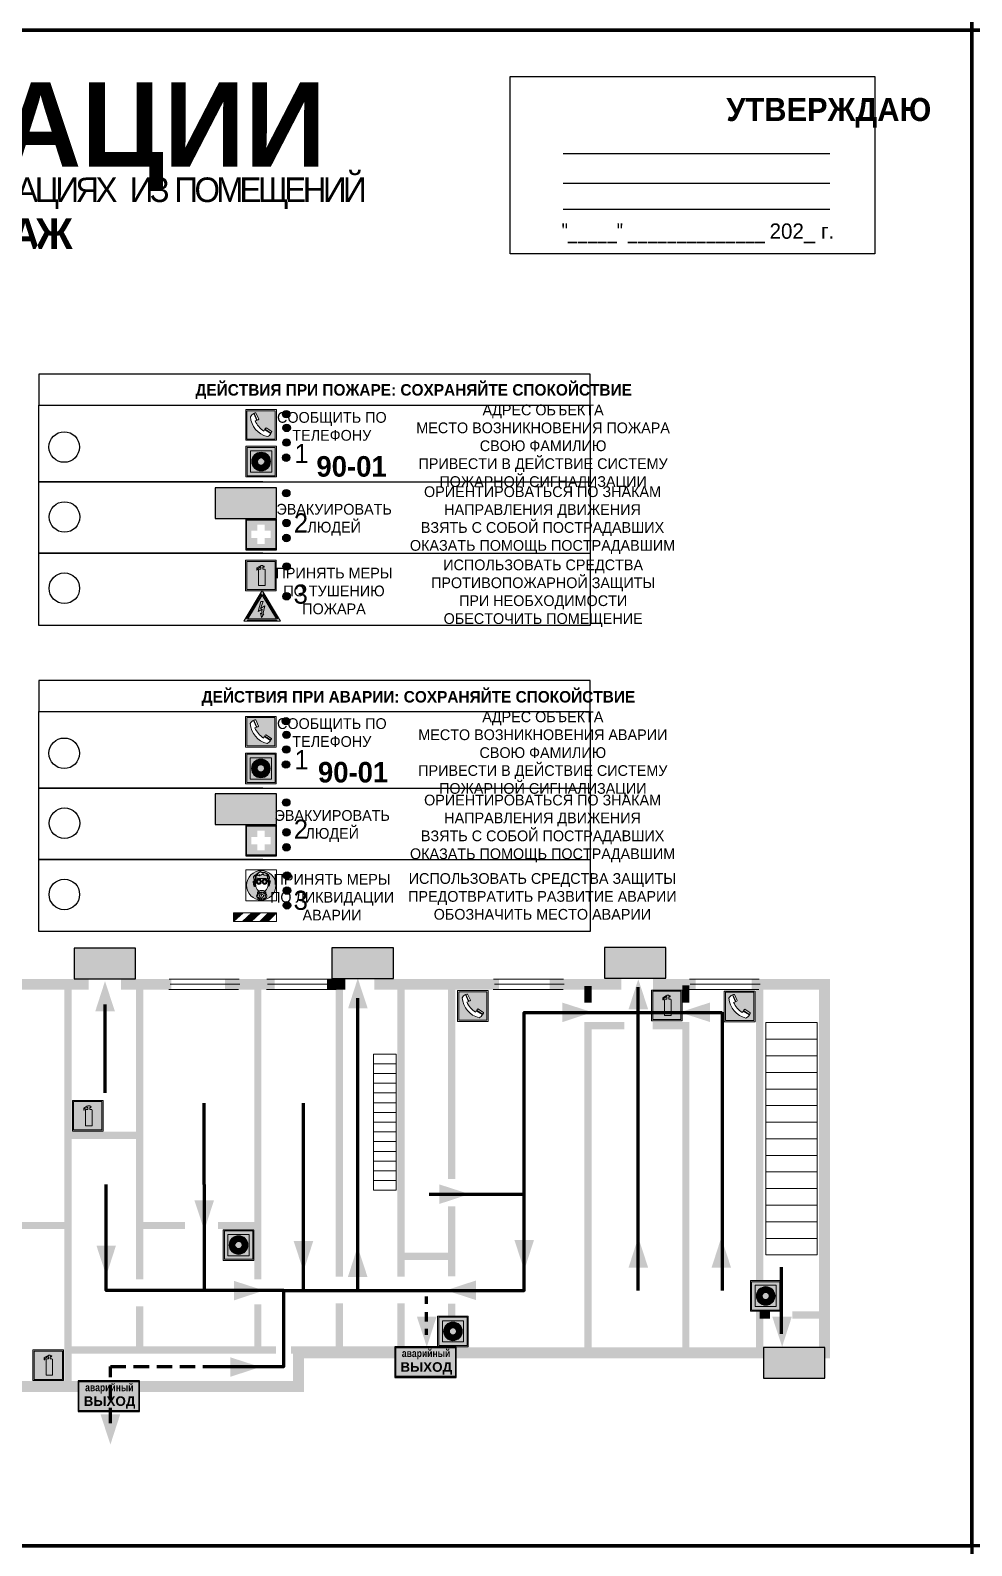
# Model space of a CAD drawing. Header units: millimetres. Extents: x 13114 to 67229, y 22859 to 38520.
# Drawn here: x 37470.2 to 37715.6, y 24689 to 25084 of the extents above; entities that cross this region are included whole.
import ezdxf

# ---------------------------------------------------------------- set-up
doc = ezdxf.new("R2010")
doc.units = ezdxf.units.MM
doc.linetypes.add('{ Wide Dash }', pattern=[12, 4, -2, 4, -2])
doc.layers.add('План_Штампы', color=7, linetype='Continuous')
doc.styles.add('обычный', font='arial.ttf')

# ---------------------------------------------------------------- blocks, each defined once
blk = doc.blocks.new('A$C38D26F80')
h = blk.add_hatch(color=5)
h.dxf.hatch_style = 1
h.paths.add_polyline_path([(-8.77, -4.48, 1), (-0.19, -4.48, 1)])
h.paths.add_polyline_path([(-6.75, -3.58), (-6.75, -3.31), (-6.62, -3.22), (-6.5, -3.22), (-6.42, -3.3), (-6.39, -3.28), (-6.59, -2.23), (-6.59, -2.01), (-6.38, -1.58), (-4.76, -0.4), (-4.13, -0.79, -0.362848), (-2.1, -2.1, -0.201049), (-2.17, -2.48, 0.085434), (-2.26, -3.13), (-1.9, -3.16), (-2.25, -4.7), (-2.4, -4.59), (-2.43, -4.34), (-2.36, -4.34), (-2.14, -3.34), (-2.47, -3.42), (-2.58, -1.95), (-2.77, -1.58), (-3.58, -1.52), (-3.92, -1.26), (-5.05, -1.73), (-4.87, -1.39), (-5.41, -1.6), (-5.41, -1.46), (-6.13, -1.87), (-6.18, -3.5), (-6.56, -3.47), (-6.37, -4.59), (-6.16, -4.43), (-6.16, -4.66), (-6.36, -4.79), (-6.37, -4.8), (-6.51, -4.76)], flags=16)
h.paths.add_polyline_path([(-6.51, -4.76), (-6.36, -4.79), (-6.37, -4.8)], flags=0)
h.paths.add_polyline_path([(-5.92, -2.34, 0.089508), (-2.67, -2.35), (-2.48, -3.88, -0.268602), (-3.4, -6.18, 0.262449), (-5.2, -6.18, -0.268602), (-6.11, -3.88)], flags=16)
edge = h.paths.add_edge_path(flags=16)
edge.add_ellipse((-5.19, -3.41), major_axis=(0, 0.842), ratio=0.848992, start_angle=0, end_angle=360)
edge = h.paths.add_edge_path(flags=0)
edge.add_ellipse((-5.19, -3.39), major_axis=(0, 0.665), ratio=0.853798, start_angle=0, end_angle=360)
edge = h.paths.add_edge_path(flags=0)
edge.add_ellipse((-5.19, -3.4), major_axis=(0, 0.528), ratio=0.864094, start_angle=0, end_angle=360)
edge = h.paths.add_edge_path(flags=16)
edge.add_ellipse((-3.47, -3.4), major_axis=(0, 0.842), ratio=0.848992, start_angle=0, end_angle=360)
h.paths.add_polyline_path([(-3.13, -6.45), (-3.13, -6.84, 0.383174), (-5.57, -6.85), (-5.57, -6.49, -0.369952)], flags=16)
edge = h.paths.add_edge_path(flags=0)
edge.add_ellipse((-3.47, -3.39), major_axis=(0, 0.665), ratio=0.853798, start_angle=0, end_angle=360)
edge = h.paths.add_edge_path(flags=0)
edge.add_ellipse((-3.47, -3.4), major_axis=(0, 0.528), ratio=0.864094, start_angle=0, end_angle=360)
edge = h.paths.add_edge_path(flags=16)
edge.add_ellipse((-4.34, -7.57), major_axis=(-1.48, 0), ratio=0.744955, start_angle=0, end_angle=360)
h.paths.add_polyline_path([(-5.01, -6.85, -1), (-5.15, -6.85, -1)], flags=0)
h.paths.add_polyline_path([(-5.33, -7.14, -1), (-5.47, -7.14, -1)], flags=0)
h.paths.add_polyline_path([(-4.61, -6.71, -1), (-4.74, -6.71, -1)], flags=16)
h.paths.add_polyline_path([(-5.43, -7.51, -1), (-5.57, -7.51, -1)], flags=0)
h.paths.add_polyline_path([(-4.26, -6.67, -1), (-4.4, -6.67, -1)], flags=16)
h.paths.add_polyline_path([(-4.74, -7.14, -1), (-4.88, -7.14, -1)], flags=0)
h.paths.add_polyline_path([(-4.93, -7.43, -1), (-5.07, -7.43, -1)], flags=0)
h.paths.add_polyline_path([(-4.41, -7.07, -1), (-4.54, -7.07, -1)], flags=0)
h.paths.add_polyline_path([(-5.33, -7.87, -1), (-5.46, -7.87, -1)], flags=0)
h.paths.add_polyline_path([(-3.8, -6.71, -1), (-3.94, -6.71, -1)], flags=16)
h.paths.add_polyline_path([(-4.85, -7.78, -1), (-4.98, -7.78, -1)], flags=0)
h.paths.add_polyline_path([(-3.96, -7.14, -1), (-4.1, -7.14, -1)], flags=0)
h.paths.add_polyline_path([(-4.33, -7.53, -1), (-4.47, -7.53, -1)], flags=0)
h.paths.add_polyline_path([(-5.09, -8.12, -1), (-5.23, -8.12, -1)], flags=0)
h.paths.add_polyline_path([(-3.5, -6.94, -1), (-3.64, -6.94, -1)], flags=0)
h.paths.add_polyline_path([(-4.54, -7.97, -1), (-4.68, -7.97, -1)], flags=0)
h.paths.add_polyline_path([(-3.66, -7.39, -1), (-3.8, -7.39, -1)], flags=0)
h.paths.add_polyline_path([(-4.73, -8.35, -1), (-4.86, -8.35, -1)], flags=0)
h.paths.add_polyline_path([(-4.09, -7.96, -1), (-4.23, -7.96, -1)], flags=0)
h.paths.add_polyline_path([(-3.77, -7.74, -1), (-3.91, -7.74, -1)], flags=0)
h.paths.add_polyline_path([(-3.22, -7.27, -1), (-3.35, -7.27, -1)], flags=0)
h.paths.add_polyline_path([(-4.34, -8.4, -1), (-4.47, -8.4, -1)], flags=0)
h.paths.add_polyline_path([(-3.16, -7.61, -1), (-3.3, -7.61, -1)], flags=0)
h.paths.add_polyline_path([(-3.9, -8.35, -1), (-4.04, -8.35, -1)], flags=0)
h.paths.add_polyline_path([(-3.32, -7.91, -1), (-3.46, -7.91, -1)], flags=0)
h.paths.add_polyline_path([(-3.55, -8.23, -1), (-3.69, -8.23, -1)], flags=0)
at = {"color": 5, "lineweight": 5}
for p, q in [((-4.48, 0), (-8.96, 0)), ((-8.96, 0), (-8.96, -4.48)), ((-4.48, 0), (0, 0)), ((0, 0), (0, -4.48)), ((-6.75, -3.31), (-6.62, -3.22)), ((-6.75, -3.58), (-6.75, -3.31)), ((-6.51, -4.76), (-6.75, -3.58)), ((-6.62, -3.22), (-6.5, -3.22)), ((-6.59, -2.01), (-6.38, -1.58)), ((-6.59, -2.23), (-6.59, -2.01)), ((-6.39, -3.28), (-6.59, -2.23)), ((-6.18, -3.5), (-6.56, -3.47)), ((-6.56, -3.47), (-6.37, -4.59)), ((-6.5, -3.22), (-6.42, -3.3)), ((-6.42, -3.3), (-6.39, -3.28)), ((-6.38, -1.58), (-4.76, -0.4)), ((-6.13, -1.87), (-6.18, -3.5)), ((-5.41, -1.46), (-6.13, -1.87)), ((-5.92, -2.34), (-6.11, -3.88)), ((-4.87, -1.39), (-5.41, -1.6)), ((-5.41, -1.6), (-5.41, -1.46)), ((-3.92, -1.26), (-5.05, -1.73)), ((-5.05, -1.73), (-4.87, -1.39)), ((-4.76, -0.4), (-4.13, -0.79)), ((-3.58, -1.52), (-3.92, -1.26)), ((-2.77, -1.58), (-3.58, -1.52)), ((-2.58, -1.95), (-2.77, -1.58)), ((-2.67, -2.34), (-2.48, -3.88)), ((-2.47, -3.42), (-2.58, -1.95)), ((-2.14, -3.34), (-2.47, -3.42)), ((-2.43, -4.34), (-2.4, -4.59)), ((-2.43, -4.34), (-2.36, -4.34)), ((-2.36, -4.34), (-2.14, -3.34)), ((-1.9, -3.16), (-2.26, -3.13)), ((-2.25, -4.7), (-1.9, -3.16)), ((-8.96, -8.96), (-8.96, -4.48)), ((-6.37, -4.8), (-6.51, -4.76)), ((-6.37, -4.59), (-6.16, -4.43)), ((-6.16, -4.66), (-6.37, -4.8)), ((-6.16, -4.43), (-6.16, -4.66)), ((-5.57, -6.49), (-5.57, -6.85)), ((-3.13, -6.45), (-3.13, -6.84)), ((-2.4, -4.59), (-2.25, -4.7)), ((0, -8.96), (0, -4.48)), ((-4.48, -8.96), (-8.96, -8.96)), ((-4.48, -8.96), (0, -8.96))]:
    blk.add_line(p, q, dxfattribs=at)
at = {"color": 5}
for p, q in [((-6.75, -3.31), (-6.62, -3.22)), ((-6.75, -3.58), (-6.75, -3.31)), ((-6.51, -4.76), (-6.75, -3.58)), ((-6.62, -3.22), (-6.5, -3.22)), ((-6.59, -2.01), (-6.38, -1.58)), ((-6.59, -2.23), (-6.59, -2.01)), ((-6.39, -3.28), (-6.59, -2.23)), ((-6.18, -3.5), (-6.56, -3.47)), ((-6.56, -3.47), (-6.37, -4.59)), ((-6.5, -3.22), (-6.42, -3.3)), ((-6.42, -3.3), (-6.39, -3.28)), ((-6.38, -1.58), (-4.76, -0.4)), ((-6.13, -1.87), (-6.18, -3.5)), ((-5.41, -1.46), (-6.13, -1.87)), ((-4.87, -1.39), (-5.41, -1.6)), ((-5.41, -1.6), (-5.41, -1.46)), ((-3.92, -1.26), (-5.05, -1.73)), ((-5.05, -1.73), (-4.87, -1.39)), ((-4.76, -0.4), (-4.13, -0.79)), ((-3.58, -1.52), (-3.92, -1.26)), ((-2.77, -1.58), (-3.58, -1.52)), ((-2.58, -1.95), (-2.77, -1.58)), ((-2.47, -3.42), (-2.58, -1.95)), ((-2.14, -3.34), (-2.47, -3.42)), ((-2.4, -4.59), (-2.43, -4.34)), ((-2.43, -4.34), (-2.36, -4.34)), ((-2.36, -4.34), (-2.14, -3.34)), ((-2.26, -3.13), (-1.9, -3.16)), ((-1.9, -3.16), (-2.25, -4.7)), ((-6.37, -4.8), (-6.51, -4.76)), ((-6.36, -4.79), (-6.51, -4.76)), ((-6.37, -4.59), (-6.16, -4.43)), ((-6.16, -4.66), (-6.37, -4.8)), ((-6.16, -4.66), (-6.36, -4.79)), ((-6.16, -4.43), (-6.16, -4.66)), ((-2.25, -4.7), (-2.4, -4.59))]:
    blk.add_line(p, q, dxfattribs=at)
at = {"color": 5, "lineweight": 5}
for centre, radius in [((-4.48, -4.48), 4.29), ((-5.5, -7.51), 0.0678), ((-5.4, -7.14), 0.0678), ((-5.4, -7.87), 0.0678), ((-5.16, -8.12), 0.0678), ((-5.08, -6.85), 0.0678), ((-5, -7.43), 0.0678), ((-4.91, -7.78), 0.0678), ((-4.81, -7.14), 0.0678), ((-4.79, -8.35), 0.0678), ((-4.67, -6.71), 0.0678), ((-4.61, -7.97), 0.0678), ((-4.47, -7.07), 0.0678), ((-4.4, -7.53), 0.0678), ((-4.4, -8.4), 0.0678), ((-4.33, -6.67), 0.0678), ((-4.16, -7.96), 0.0678), ((-4.03, -7.14), 0.0678), ((-3.97, -8.35), 0.0678), ((-3.87, -6.71), 0.0678), ((-3.84, -7.74), 0.0678), ((-3.73, -7.39), 0.0678), ((-3.62, -8.23), 0.0678), ((-3.57, -6.94), 0.0678), ((-3.39, -7.91), 0.0678), ((-3.28, -7.27), 0.0678), ((-3.23, -7.61), 0.0678)]:
    blk.add_circle(centre, radius, dxfattribs=at)
for centre, radius, start, end in [((-3.66, -4.24), 2.47, 171.573, 231.7124), ((-4.28, 6.66), 9.15, 259.6987, 280.1569), ((-4.93, -4.24), 2.47, 308.2876, 8.427), ((-0.47, -3.05), 1.79, 161.5846, 182.4584), ((-2.6, -2.2), 0.513, 326.4781, 11.7739), ((-4.33, -7.88), 1.87, 50.358, 131.5662), ((-4.34, -8.2), 1.82, 48.4943, 132.3565), ((-4.3, -7.78), 1.83, 60.5889, 119.4111)]:
    blk.add_arc(centre, radius, start, end, dxfattribs=at)
at = {"color": 5}
for centre, radius, start, end in [((-3.89, -2.66), 1.88, 17.387, 97.1599), ((-0.35, -3.07), 1.91, 162.2553, 181.7878), ((-2.6, -2.2), 0.511, 326.3906, 11.8614)]:
    blk.add_arc(centre, radius, start, end, dxfattribs=at)
at = {"color": 5, "lineweight": 5}
for centre, major_axis, ratio in [((-5.19, -3.41), (0, 0.842), 0.848992), ((-5.19, -3.39), (0, 0.665), 0.853798), ((-5.19, -3.4), (0, 0.528), 0.864094), ((-3.47, -3.4), (0, 0.842), 0.848992), ((-3.47, -3.39), (0, 0.665), 0.853798), ((-3.47, -3.4), (0, 0.528), 0.864094), ((-4.34, -7.57), (-1.48, 0), 0.744955)]:
    blk.add_ellipse(centre, major_axis=major_axis, ratio=ratio, dxfattribs=at)
blk = doc.blocks.new('A$C47DD6509')
at = {"lineweight": 5}
for points in [[(-8.69, 0), (-11.19, 0), (-11.19, -2.22)], [(-4.22, 0), (-6.45, 0), (-8.91, -2.22), (-6.61, -2.22)], [(0, 0), (-2.09, 0), (-4.36, -2.22), (-2.29, -2.22)]]:
    blk.add_hatch(color=242, dxfattribs=at).paths.add_polyline_path(points)
at = {"color": 242, "lineweight": 5}
for p, q in [((-11.19, -2.22), (-8.69, 0)), ((-11.19, -2.22), (-11.19, 0)), ((-11.19, 0), (-8.69, 0)), ((-11.19, 0), (0, 0)), ((-8.91, -2.22), (-6.45, 0)), ((-6.61, -2.22), (-4.22, 0)), ((-4.36, -2.22), (-2.09, 0)), ((-2.29, -2.22), (0, 0)), ((0, 0), (0, -2.22)), ((0, -2.22), (-11.19, -2.22))]:
    blk.add_line(p, q, dxfattribs=at)
blk = doc.blocks.new('A$C32E8229D')
at = {"true_color": 0xffffff}
blk.add_hatch(color=7, dxfattribs=at).paths.add_polyline_path([(0, 0), (0, -8), (16, -8), (16, 0)])
h = blk.add_hatch(color=126)
h.paths.add_polyline_path([(0.2, -0.2), (15.8, -0.2), (15.8, -7.8), (0.2, -7.8)])
h.paths.add_polyline_path([(13.49, -2.05), (12.08, -2.05), (11.37, -2.63, 0.162397), (11.29, -2.84), (11.29, -3.63), (10.35, -3.63), (10.35, -4.05), (11.68, -4.05), (11.68, -3.48), (12.26, -4.28), (11.29, -5.1), (11.29, -6.78), (11.85, -6.78), (11.85, -5.44), (12.8, -4.64), (12.8, -5.94), (14.46, -5.94), (14.46, -5.39), (13.45, -5.39), (13.45, -3.97), (12.46, -2.59), (13.15, -2.59), (13.69, -3.34), (14.18, -3)], flags=16)
h.paths.add_polyline_path([(10.74, -1.82, 1), (11.8, -1.82, 1)], flags=16)
h.paths.add_polyline_path([(9.39, -3.59), (5.99, -3.59), (6.56, -3.03), (5.91, -3.03), (5.1, -3.83), (5.91, -4.64), (6.56, -4.64), (5.99, -4.09), (9.39, -4.09)], flags=16)
h.paths.add_polyline_path([(4.29, -1.08), (1.72, -1.08), (1.72, -6.6), (4.29, -6.6)], flags=16)
at = {"color": 126}
blk.add_lwpolyline([(16, -8), (0, -8), (0, 0), (16, 0)], close=True, dxfattribs=at)
blk = doc.blocks.new('A$C18900ED3')
h = blk.add_hatch(color=126)
h.paths.add_polyline_path([(-0.18, -0.18), (-7.02, -0.18), (-7.02, -7.02), (-0.18, -7.02)])
h.paths.add_polyline_path([(-5.89, -4.46), (-5.89, -2.77), (-4.46, -2.77), (-4.46, -1.31), (-2.77, -1.31), (-2.77, -2.77), (-1.33, -2.77), (-1.33, -4.46), (-2.77, -4.46), (-2.77, -5.89), (-4.46, -5.89), (-4.46, -4.46)], flags=16)
at = {"color": 126}
for p, q in [((-7.2, 0), (-7.2, -7.2)), ((0, 0), (-7.2, 0)), ((0, -7.2), (0, 0)), ((-7.02, -7.02), (-7.02, -0.18)), ((-7.02, -0.18), (-0.18, -0.18)), ((-0.18, -0.18), (-0.18, -7.02)), ((-0.18, -7.02), (-7.02, -7.02)), ((-7.2, -7.2), (0, -7.2))]:
    blk.add_line(p, q, dxfattribs=at)
blk = doc.blocks.new('A$C456E1F9C')
at = {"lineweight": 5}
h = blk.add_hatch(color=242, dxfattribs=at)
h.paths.add_polyline_path([(0.51, -1.47), (0.51, -13.26), (12.29, -13.26), (12.29, -1.47)])
h.paths.add_polyline_path([(5.42, -4.95, -0.254479), (4.78, -5.4), (3.52, -2.53, -0.209735), (4.23, -2.4)], flags=16)
h.paths.add_polyline_path([(8.53, -8.6), (10.87, -10.17), (10.54, -10.76), (8.03, -9.13, -0.192251)], flags=16)
h.paths.add_polyline_path([(4.61, -5.49, 0.005518), (3.87, -5.72, 0.128647), (7.49, -10.01, 0.00809), (7.83, -9.33), (10.47, -10.97, -0.16736), (8.99, -12.25, -0.327862), (1.95, -3.95, -0.166952), (3.36, -2.62)], flags=16)
at = {"color": 242, "lineweight": 5}
for p, q in [((0, -13.77), (0, -0.97)), ((12.8, -0.97), (0, -0.97)), ((4.61, -5.49), (3.36, -2.62)), ((3.52, -2.53), (4.78, -5.4)), ((4.23, -2.4), (5.42, -4.95)), ((12.8, -13.77), (12.8, -0.97)), ((7.83, -9.33), (10.47, -10.97)), ((8.03, -9.13), (10.54, -10.76)), ((10.81, -10.12), (8.53, -8.6)), ((10.54, -10.76), (10.8, -10.3)), ((10.8, -10.3), (10.81, -10.12)), ((0, -13.77), (12.8, -13.77))]:
    blk.add_line(p, q, dxfattribs=at)
blk.add_lwpolyline([(0.51, -1.47), (12.29, -1.47), (12.29, -13.26), (0.51, -13.26)], close=True, dxfattribs=at)
for centre, radius, start, end in [((4.59, -5.34), 2.99, 114.28453, 152.19739), ((11.12, -3.31), 9.19, 183.99153, 256.60086), ((4.02, -3.27), 0.891, 76.32839, 123.70924), ((14.98, -39.1), 35.17, 107.14873, 108.41345), ((13.86, -0.94), 11.08, 205.55365, 234.87622), ((4.68, -4.59), 0.824, 276.9621, 334.07228), ((-13.31, 0.8), 23.44, 332.54871, 334.40268), ((8.94, -9.5), 0.989, 114.40924, 157.93883), ((7.87, -9.46), 3, 291.92908, 329.9329)]:
    blk.add_arc(centre, radius, start, end, dxfattribs=at)
blk = doc.blocks.new('A$C54414219')
at = {"true_color": 0xffffff}
h = blk.add_hatch(color=7, dxfattribs=at)
h.paths.add_polyline_path([(2.39, -9.45), (2.39, -18.3), (11.23, -18.3), (11.23, -9.45)], flags=0)
h.paths.add_polyline_path([(10.71, -13.87, -1), (2.92, -13.87, -1)], flags=0)
h.paths.add_polyline_path([(8.3, -13.87, -1), (5.33, -13.87, -1)], flags=0)
h.paths.add_polyline_path([(0.41, -7.47), (0.41, -20.27), (13.21, -20.27), (13.21, -7.47)])
h.paths.add_polyline_path([(0.92, -19.77), (12.71, -19.77), (12.71, -7.98), (0.92, -7.98)], flags=16)
h.paths.add_polyline_path([(11.23, -9.45), (11.23, -18.3), (2.39, -18.3), (2.39, -9.45)], flags=0)
at = {"lineweight": 5}
h = blk.add_hatch(color=242, dxfattribs=at)
h.paths.add_polyline_path([(12.71, -7.98), (0.92, -7.98), (0.92, -19.77), (12.71, -19.77)])
h.paths.add_polyline_path([(11.23, -18.3), (2.39, -18.3), (2.39, -9.45), (11.23, -9.45)], flags=16)
h.paths.add_polyline_path([(10.71, -13.87, -1), (2.92, -13.87, -1)], flags=0)
h.paths.add_polyline_path([(8.3, -13.87, -1), (5.33, -13.87, -1)], flags=0)
at = {"true_color": 0xffffff}
h = blk.add_hatch(color=7, dxfattribs=at)
h.paths.add_polyline_path([(2.39, -9.45), (2.39, -18.3), (11.23, -18.3), (11.23, -9.45)])
h.paths.add_polyline_path([(10.71, -13.87, -1), (2.92, -13.87, -1)], flags=16)
h.paths.add_polyline_path([(8.3, -13.87, -1), (5.33, -13.87, -1)], flags=0)
at = {"lineweight": 5}
h = blk.add_hatch(color=242, dxfattribs=at)
h.paths.add_polyline_path([(2.92, -13.87, 1), (10.71, -13.87, 1)])
h.paths.add_polyline_path([(8.3, -13.87, -1), (5.33, -13.87, -1)], flags=16)
at = {"color": 242, "lineweight": 5}
for p, q in [((0.41, -20.27), (0.41, -7.47)), ((0.41, -7.47), (13.21, -7.47)), ((0.41, -7.47), (13.21, -7.47)), ((13.21, -20.27), (13.21, -7.47)), ((0.41, -20.27), (13.21, -20.27))]:
    blk.add_line(p, q, dxfattribs=at)
for points in [[(0.92, -7.98), (12.71, -7.98), (12.71, -19.77), (0.92, -19.77)], [(2.39, -9.45), (11.23, -9.45), (11.23, -18.3), (2.39, -18.3)]]:
    blk.add_lwpolyline(points, close=True, dxfattribs=at)
for radius in [3.89, 1.49]:
    blk.add_circle((6.81, -13.87), radius, dxfattribs=at)
blk = doc.blocks.new('A$C3E6D3DDE')
at = {"lineweight": 5}
h = blk.add_hatch(color=40, dxfattribs=at)
h.paths.add_polyline_path([(24.1, 1.45), (16.46, -11.35), (31.74, -11.35)])
h.paths.add_polyline_path([(24.09, -0.46), (30.03, -10.41), (18.14, -10.41)], flags=16)
h.paths.add_polyline_path([(24.54, -3.08), (23.41, -6.02), (25.13, -5.01), (24.33, -8.5), (24.82, -8.27), (23.79, -9.86), (23.4, -8.04), (23.8, -8.43), (24.04, -6.29), (22.39, -7.25), (23.44, -3.08)], flags=0)
h = blk.add_hatch(color=256, dxfattribs=at)
h.paths.add_polyline_path([(24.37, 0.03, 0.567511), (23.82, 0.03), (17.59, -10.4, 0.582454), (17.86, -10.88), (30.32, -10.88, 0.582149), (30.6, -10.4)])
h.paths.add_polyline_path([(24.09, -0.46), (18.14, -10.41), (30.03, -10.41)], flags=16)
h.paths.add_polyline_path([(24.54, -3.08), (23.41, -6.02), (25.13, -5.01), (24.33, -8.5), (24.82, -8.27), (23.79, -9.86), (23.4, -8.04), (23.8, -8.43), (24.04, -6.29), (22.39, -7.25), (23.44, -3.08)], flags=0)
h = blk.add_hatch(color=40, dxfattribs=at)
h.paths.add_polyline_path([(24.09, -0.46), (18.14, -10.41), (30.03, -10.41)])
h.paths.add_polyline_path([(24.82, -8.27), (23.79, -9.86), (23.4, -8.04), (23.8, -8.43), (24.04, -6.29), (22.39, -7.25), (23.44, -3.08), (24.54, -3.08), (23.41, -6.02), (25.13, -5.01), (24.33, -8.5)], flags=16)
at = {"color": 40, "lineweight": 5}
for p, q in [((16.46, -11.35), (24.1, 1.45)), ((24.1, 1.45), (31.74, -11.35))]:
    blk.add_line(p, q, dxfattribs=at)
at = {"lineweight": 5}
for p, q in [((17.59, -10.4), (23.82, 0.03)), ((24.37, 0.03), (30.6, -10.4)), ((18.14, -10.41), (24.09, -0.46)), ((23.44, -3.08), (22.39, -7.25)), ((22.39, -7.25), (24.04, -6.29)), ((23.41, -6.02), (24.54, -3.08)), ((25.13, -5.01), (23.41, -6.02)), ((24.54, -3.08), (23.44, -3.08)), ((24.04, -6.29), (23.8, -8.43)), ((24.09, -0.46), (30.03, -10.41)), ((24.33, -8.5), (25.13, -5.01)), ((17.86, -10.88), (30.32, -10.88)), ((18.14, -10.41), (30.03, -10.41)), ((23.8, -8.43), (23.4, -8.04)), ((23.4, -8.04), (23.79, -9.86)), ((23.79, -9.86), (24.82, -8.27)), ((24.82, -8.27), (24.33, -8.5))]:
    blk.add_line(p, q, dxfattribs=at)
at = {"color": 50, "lineweight": 5}
blk.add_line((31.74, -11.35), (16.46, -11.35), dxfattribs=at)
blk = doc.blocks.new('A$C3AD82952')
at = {"true_color": 0xf5f5ff}
h = blk.add_hatch(color=7, dxfattribs=at)
h.dxf.hatch_style = 1
h.paths.add_polyline_path([(8.21, 8.73, 0.414214), (7.89, 9.05), (7.22, 9.05), (7.22, 9.92), (7.59, 9.92, 1), (7.57, 10.36), (7.22, 10.36), (7.22, 10.6), (6.43, 10.6), (6.43, 10.36), (6.01, 10.36), (4.74, 9.59), (4.74, 8.69), (4.98, 8.73), (4.98, 9.26), (6.12, 9.91), (6.43, 9.91), (6.43, 9.05), (5.76, 9.05, 0.414214), (5.44, 8.73), (5.44, 2.2), (8.21, 2.2)], flags=0)
h.paths.add_polyline_path([(12.8, 12.8), (0, 12.8), (0, 0), (12.8, 0)])
h.paths.add_polyline_path([(0.51, 12.29), (12.29, 12.29), (12.29, 0.51), (0.51, 0.51)], flags=16)
h.paths.add_polyline_path([(4.74, 9.59), (6.01, 10.36), (6.43, 10.36), (6.43, 10.6), (7.22, 10.6), (7.22, 10.36), (7.59, 10.36, -0.94586), (7.59, 9.92), (7.22, 9.92), (7.22, 9.05), (7.89, 9.05, -0.414214), (8.21, 8.73), (8.21, 2.2), (5.44, 2.2), (5.44, 8.73, -0.414214), (5.76, 9.05), (6.43, 9.05), (6.43, 9.91), (6.12, 9.91), (4.98, 9.26), (4.98, 8.73), (4.74, 8.69)], flags=0)
h = blk.add_hatch(color=242)
h.dxf.hatch_style = 1
h.paths.add_polyline_path([(12.29, 12.29), (0.51, 12.29), (0.51, 0.51), (12.29, 0.51)])
h.paths.add_polyline_path([(4.74, 8.69), (4.74, 9.59), (6.01, 10.36), (6.43, 10.36), (6.43, 10.6), (7.22, 10.6), (7.22, 10.36), (7.59, 10.36, -0.94586), (7.59, 9.92), (7.22, 9.92), (7.22, 9.05), (7.89, 9.05, -0.414214), (8.21, 8.73), (8.21, 2.2), (5.44, 2.2), (5.44, 8.73, -0.414214), (5.76, 9.05), (6.43, 9.05), (6.43, 9.91), (6.12, 9.91), (4.98, 9.26), (4.98, 8.73)], flags=16)
h = blk.add_hatch(color=7, dxfattribs=at)
h.dxf.hatch_style = 1
h.paths.add_polyline_path([(8.21, 8.73, 0.414214), (7.89, 9.05), (7.22, 9.05), (7.22, 9.92), (7.59, 9.92, 1), (7.57, 10.36), (7.22, 10.36), (7.22, 10.6), (6.43, 10.6), (6.43, 10.36), (6.01, 10.36), (4.74, 9.59), (4.74, 8.69), (4.98, 8.73), (4.98, 9.26), (6.12, 9.91), (6.43, 9.91), (6.43, 9.05), (5.76, 9.05, 0.414214), (5.44, 8.73), (5.44, 2.2), (8.21, 2.2)])
at = {"color": 242, "lineweight": 5}
for p, q in [((0, 0), (0, 12.8)), ((0, 12.8), (12.8, 12.8)), ((12.8, 0), (12.8, 12.8)), ((6.01, 10.36), (4.74, 9.59)), ((4.74, 9.59), (4.74, 8.69)), ((4.74, 8.69), (4.98, 8.73)), ((4.98, 9.26), (6.12, 9.91)), ((4.98, 8.73), (4.98, 9.26)), ((5.44, 2.2), (5.44, 8.73)), ((5.76, 9.05), (6.43, 9.05)), ((6.01, 10.36), (6.43, 10.36)), ((6.12, 9.91), (6.43, 9.91)), ((7.22, 10.6), (6.43, 10.6)), ((6.43, 10.6), (6.43, 10.36)), ((6.43, 9.91), (6.43, 9.05)), ((7.22, 10.36), (7.22, 10.6)), ((7.59, 10.36), (7.22, 10.36)), ((7.22, 9.05), (7.22, 9.92)), ((7.59, 9.92), (7.22, 9.92)), ((7.89, 9.05), (7.22, 9.05)), ((8.21, 2.2), (8.21, 8.73)), ((0, 0), (12.8, 0)), ((5.44, 2.2), (8.21, 2.2))]:
    blk.add_line(p, q, dxfattribs=at)
blk.add_lwpolyline([(0.51, 12.29), (12.29, 12.29), (12.29, 0.51), (0.51, 0.51)], close=True, dxfattribs=at)
for centre, radius, start, end in [((5.76, 8.73), 0.32, 90, 180), ((7.58, 10.14), 0.223, 273.18746, 86.81254), ((7.89, 8.73), 0.32, 0, 90)]:
    blk.add_arc(centre, radius, start, end, dxfattribs=at)
blk = doc.blocks.new('A$C41C009D9')
at = {"true_color": 0xffffff}
blk.add_hatch(color=7, dxfattribs=at).paths.add_polyline_path([(0, 8), (-16, 8), (-16, 0), (0, 0)])
h = blk.add_hatch(color=126)
h.dxf.hatch_style = 1
h.paths.add_polyline_path([(-15.8, 7.8), (-15.8, 0.2), (-0.2, 0.2), (-0.2, 7.8)])
at = {"color": 126}
for points in [[(-16, 0), (0, 0), (0, 8), (-16, 8)], [(-16, 0), (0, 0), (0, 8), (-16, 8)], [(-15.8, 7.8), (-0.2, 7.8), (-0.2, 0.2), (-15.8, 0.2)]]:
    blk.add_lwpolyline(points, close=True, dxfattribs=at)
at = {"color": 7, "true_color": 0xffffff, "insert": (-15.8, 7.3), "char_height": 2.5, "width": 15.5999, "attachment_point": 1, "style": 'обычный'}
blk.add_mtext('\\pi1.6133;{\\fArial|b1|i0|c204|p34;\\H0.8x;\\W0.8;аварийный\\H1.25x;\\W1;\\P\\pi1.2327;ВЫХОД}', dxfattribs=at)
blk = doc.blocks.new('A$C7B4425F7')
at = {"true_color": 0xffffff}
blk.add_hatch(color=7, dxfattribs=at).paths.add_polyline_path([(0, 0), (-16, 0), (-16, -8), (0, -8)])
h = blk.add_hatch(color=126)
h.paths.add_polyline_path([(-0.2, -0.2), (-15.8, -0.2), (-15.8, -7.8), (-0.2, -7.8)])
h.paths.add_polyline_path([(-11.76, -2.03), (-11.76, -3.66), (-11.17, -3.66, -0.568275), (-11.17, -6.18), (-12.58, -6.18), (-12.58, -2.03)], flags=16)
h.paths.add_polyline_path([(-13.33, -4.12, -0.495768), (-13.59, -6.18), (-15.03, -6.18), (-15.03, -2.03), (-13.59, -2.03, -0.487973)], flags=16)
h.paths.add_polyline_path([(-10.25, -2.03), (-9.48, -2.03), (-9.48, -6.18), (-10.25, -6.18)], flags=16)
h.paths.add_polyline_path([(-13.84, -3.69), (-14.24, -3.69), (-14.24, -3.03), (-13.9, -3.03, -0.692621)], flags=0)
h.paths.add_polyline_path([(-9.15, -2.03), (-8.4, -2.03), (-8.04, -3.07), (-7.68, -2.03), (-6.93, -2.03), (-7.64, -4.1), (-6.93, -6.18), (-7.68, -6.18), (-8.04, -5.14), (-8.4, -6.18), (-9.15, -6.18), (-8.44, -4.1)], flags=16)
h.paths.add_polyline_path([(-11.76, -4.46), (-11.42, -4.46, -0.692621), (-11.36, -5.12), (-11.76, -5.12)], flags=0)
h.paths.add_polyline_path([(-13.9, -5.2), (-14.24, -5.2), (-14.24, -4.55), (-13.84, -4.55, -0.708038)], flags=0)
edge = h.paths.add_edge_path(flags=16)
edge.add_ellipse((-5.51, -4.08), major_axis=(0, 2.05), ratio=0.586184, start_angle=0, end_angle=360)
edge = h.paths.add_edge_path(flags=0)
edge.add_ellipse((-5.51, -4.08), major_axis=(0, 1.14), ratio=0.454828, start_angle=0, end_angle=360)
h.paths.add_polyline_path([(-4.13, -4.96, 0.377264), (-3.48, -4.52, 0.0555), (-3.16, -2.03), (-1.66, -2.03), (-1.66, -4.96), (-0.96, -4.96), (-0.96, -7.01), (-1.75, -7.01), (-1.75, -6.18), (-3.3, -6.18), (-3.3, -7.02), (-4.13, -7.02)], flags=16)
h.paths.add_polyline_path([(-2.73, -2.91), (-2.28, -2.91), (-2.28, -4.96), (-3.05, -4.96, 0.079136)], flags=0)
at = {"color": 126}
blk.add_lwpolyline([(-16, -8), (0, -8), (0, 0), (-16, 0)], close=True, dxfattribs=at)

msp = doc.modelspace()

# ---------------------------------------------------------------- hatches: boundary and pattern name
at = {"lineweight": 0}
h = msp.add_hatch(color=256, dxfattribs=at)
h.dxf.hatch_style = 1
h.paths.add_polyline_path([(37535.98, 24983.93, 1), (37537.92, 24983.93, 1)])
h = msp.add_hatch(color=256, dxfattribs=at)
h.dxf.hatch_style = 1
h.paths.add_polyline_path([(37536.09, 24980.35, 1), (37538.02, 24980.35, 1)])
h = msp.add_hatch(color=256, dxfattribs=at)
h.dxf.hatch_style = 1
h.paths.add_polyline_path([(37536.05, 24976.54, 1), (37537.98, 24976.54, 1)])
h = msp.add_hatch(color=256, dxfattribs=at)
h.dxf.hatch_style = 1
h.paths.add_polyline_path([(37535.97, 24972.61, 1), (37537.9, 24972.61, 1)])
h = msp.add_hatch(color=256, dxfattribs=at)
h.dxf.hatch_style = 1
h.paths.add_polyline_path([(37535.98, 24963.34, 1), (37537.91, 24963.34, 1)])
h = msp.add_hatch(color=256, dxfattribs=at)
h.dxf.hatch_style = 1
h.paths.add_polyline_path([(37536.02, 24955.56, 1), (37537.95, 24955.56, 1)])
h = msp.add_hatch(color=256, dxfattribs=at)
h.dxf.hatch_style = 1
h.paths.add_polyline_path([(37536.01, 24951.66, 1), (37537.94, 24951.66, 1)])
h = msp.add_hatch(color=256, dxfattribs=at)
h.dxf.hatch_style = 1
h.paths.add_polyline_path([(37536.07, 24944.24, 1), (37538, 24944.24, 1)])
h = msp.add_hatch(color=256, dxfattribs=at)
h.dxf.hatch_style = 1
h.paths.add_polyline_path([(37536.08, 24936.47, 1), (37538.01, 24936.47, 1)])
h = msp.add_hatch(color=256, dxfattribs=at)
h.dxf.hatch_style = 1
h.paths.add_polyline_path([(37535.92, 24903.94, 1), (37537.85, 24903.94, 1)])
h = msp.add_hatch(color=256, dxfattribs=at)
h.dxf.hatch_style = 1
h.paths.add_polyline_path([(37536.02, 24900.35, 1), (37537.96, 24900.35, 1)])
h = msp.add_hatch(color=256, dxfattribs=at)
h.dxf.hatch_style = 1
h.paths.add_polyline_path([(37535.99, 24896.54, 1), (37537.92, 24896.54, 1)])
h = msp.add_hatch(color=256, dxfattribs=at)
h.dxf.hatch_style = 1
h.paths.add_polyline_path([(37535.9, 24892.61, 1), (37537.84, 24892.61, 1)])
h = msp.add_hatch(color=256, dxfattribs=at)
h.dxf.hatch_style = 1
h.paths.add_polyline_path([(37535.99, 24882.73, 1), (37537.92, 24882.73, 1)])
h = msp.add_hatch(color=256, dxfattribs=at)
h.dxf.hatch_style = 1
h.paths.add_polyline_path([(37536.03, 24874.95, 1), (37537.96, 24874.95, 1)])
h = msp.add_hatch(color=256, dxfattribs=at)
h.dxf.hatch_style = 1
h.paths.add_polyline_path([(37536.02, 24871.05, 1), (37537.95, 24871.05, 1)])
h = msp.add_hatch(color=256, dxfattribs=at)
h.dxf.hatch_style = 1
h.paths.add_polyline_path([(37536.18, 24863.69, 1), (37538.11, 24863.69, 1)])
h = msp.add_hatch(color=256, dxfattribs=at)
h.dxf.hatch_style = 1
h.paths.add_polyline_path([(37536.17, 24859.75, 1), (37538.11, 24859.75, 1)])
h = msp.add_hatch(color=256, dxfattribs=at)
h.dxf.hatch_style = 1
h.paths.add_polyline_path([(37536.18, 24855.91, 1), (37538.11, 24855.91, 1)])

# ---------------------------------------------------------------- linework, layer by layer
at = {"color": 6, "lineweight": 100}
for points in [[(37115.63, 25479), (37715.63, 25479), (37715.63, 25084), (37115.63, 25084)], [(37715.63, 25479), (38315.63, 25479), (38315.63, 25084), (37715.63, 25084)], [(37115.63, 25084), (37715.63, 25084), (37715.63, 24689), (37115.63, 24689)], [(37115.63, 25084), (37715.63, 25084), (37715.63, 24689), (37115.63, 24689)], [(37715.63, 25084), (38315.63, 25084), (38315.63, 24689), (37715.63, 24689)], [(37115.63, 24689), (37715.63, 24689), (37715.63, 24294), (37115.63, 24294)]]:
    msp.add_lwpolyline(points, close=True, dxfattribs=at)
for points in [[(37595.34, 25071.96), (37690.35, 25071.96), (37690.35, 25025.76), (37595.34, 25025.76)], [(37472.44, 24986.29), (37616.21, 24986.29), (37616.21, 24994.34), (37472.44, 24994.34)], [(37472.44, 24986.29), (37616.21, 24986.29), (37616.21, 24928.89), (37472.44, 24928.89)], [(37472.44, 24906.47), (37616.21, 24906.47), (37616.21, 24914.52), (37472.44, 24914.52)], [(37472.44, 24906.47), (37616.21, 24906.47), (37616.21, 24849.07), (37472.44, 24849.07)]]:
    msp.add_lwpolyline(points, close=True)
for points in [[(37609.1, 25051.91), (37678.62, 25051.91)], [(37609.1, 25044.15), (37678.62, 25044.15)], [(37609.1, 25037.36), (37678.62, 25037.36)], [(37530.86, 24966.29), (37472.44, 24966.29), (37616.21, 24966.29)], [(37530.86, 24947.72), (37472.44, 24947.72), (37616.21, 24947.72)], [(37530.86, 24886.48), (37472.44, 24886.48), (37616.21, 24886.48)], [(37530.86, 24867.9), (37472.44, 24867.9), (37616.21, 24867.9)]]:
    msp.add_lwpolyline(points)
at = {"lineweight": 0, "const_width": 1.9}
for points in [[(37405.14, 24772.46), (37480.08, 24772.46), (37480.08, 24731.09), (37480.08, 24834.74)], [(37498.76, 24758.44), (37498.76, 24835.46)], [(37529.54, 24772.46), (37529.54, 24834.32)], [(37550.76, 24759.08), (37550.76, 24834.8)], [(37566.83, 24834.8), (37566.83, 24759.08)], [(37580.09, 24784.55), (37580.09, 24835.24)], [(37615.61, 24834.93), (37615.61, 24830.55)], [(37641.11, 24835.08), (37641.11, 24830.55)], [(37660.37, 24834.65), (37660.37, 24739.61)], [(37625.06, 24824.51), (37617.05, 24824.51), (37615.61, 24824.51), (37615.61, 24738.77)], [(37632.49, 24824.51), (37641.11, 24824.51), (37641.11, 24739.16)], [(37480.08, 24795.95), (37498.76, 24795.95)], [(37580.09, 24759.19), (37580.09, 24777.42)], [(37498.76, 24772.46), (37510.59, 24772.46)], [(37519.16, 24772.46), (37529.54, 24772.46), (37529.54, 24758.44)], [(37567.4, 24764.42), (37579.22, 24764.42)], [(37498.76, 24739.97), (37498.76, 24751.43)], [(37529.54, 24739.97), (37529.54, 24751.88)], [(37550.76, 24739.67), (37550.76, 24752.16)], [(37566.83, 24752.14), (37566.83, 24739.32)], [(37580.09, 24739.77), (37580.09, 24752.07)], [(37660.37, 24749.16), (37663.03, 24749.16)], [(37677.29, 24749.16), (37668.91, 24749.16)], [(37534.25, 24739.97), (37480.08, 24739.97)], [(37568.76, 24739.97), (37538.15, 24739.97)]]:
    msp.add_lwpolyline(points, dxfattribs=at)
at = {"lineweight": 100, "const_width": 2.85}
for points in [[(37485.44, 24835.33), (37466.12, 24835.33)], [(37507.01, 24835.33), (37493.84, 24835.33)], [(37533.89, 24835.33), (37521.01, 24835.33)], [(37552.37, 24835.33), (37547.61, 24835.33)], [(37592.42, 24835.33), (37559.94, 24835.33)], [(37624.33, 24835.33), (37605.58, 24835.33)], [(37643.67, 24835.33), (37632.54, 24835.33)], [(37669.95, 24739.3), (37677.29, 24739.3), (37677.29, 24835.33), (37658.23, 24835.33)], [(37494.79, 24730.51), (37540.14, 24730.51), (37540.14, 24739.3), (37568.76, 24739.3)], [(37576.08, 24739.3), (37662.78, 24739.3)], [(37463.8, 24730.51), (37487.83, 24730.51)]]:
    msp.add_lwpolyline(points, dxfattribs=at)
at = {"lineweight": 0}
for points in [[(37506.35, 24833.95), (37524.54, 24833.95)], [(37506.44, 24836.68), (37524.63, 24836.68)], [(37506.66, 24835.34), (37524.85, 24835.34)], [(37531.79, 24833.96), (37549.98, 24833.96)], [(37531.88, 24836.68), (37550.07, 24836.68)], [(37532.1, 24835.35), (37550.29, 24835.35)], [(37590.9, 24833.98), (37609.09, 24833.98)], [(37590.99, 24836.7), (37609.19, 24836.7)], [(37591.21, 24835.37), (37609.4, 24835.37)], [(37641.94, 24833.98), (37660.14, 24833.98)], [(37642.03, 24836.7), (37660.23, 24836.7)], [(37642.25, 24835.37), (37660.45, 24835.37)]]:
    msp.add_lwpolyline(points, dxfattribs=at)
at = {"color": 126, "lineweight": 100, "true_color": 0x008754}
for points in [[(37628.67, 24755.51), (37628.67, 24834.6)], [(37489.68, 24830.07), (37489.68, 24807.06)], [(37536.29, 24755.51), (37555.57, 24755.51), (37555.57, 24831.68)], [(37555.57, 24755.51), (37598.97, 24755.51), (37598.97, 24828.02), (37650.59, 24828.02), (37650.59, 24828.02)], [(37650.59, 24828.02), (37650.59, 24755.51)], [(37515.59, 24783.13), (37515.59, 24804.32)], [(37541.42, 24755.51), (37541.42, 24804.32)], [(37518.11, 24735.68), (37536.29, 24735.68), (37536.29, 24755.51), (37490.03, 24755.51), (37490.03, 24783.13)], [(37515.59, 24783.13), (37515.59, 24755.51)], [(37574.19, 24780.64), (37598.97, 24780.64)], [(37666.09, 24744.19), (37666.09, 24761.56)]]:
    msp.add_lwpolyline(points, dxfattribs=at)
at = {"lineweight": 0}
for points in [[(37661.93, 24821.01), (37675.32, 24821.01), (37675.32, 24825.33), (37661.93, 24825.33)], [(37661.93, 24816.68), (37675.32, 24816.68), (37675.32, 24821.01), (37661.93, 24821.01)], [(37559.73, 24814.62), (37565.58, 24814.62), (37565.58, 24817.16), (37559.73, 24817.16)], [(37559.73, 24812.08), (37565.58, 24812.08), (37565.58, 24814.62), (37559.73, 24814.62)], [(37661.93, 24812.36), (37675.32, 24812.36), (37675.32, 24816.68), (37661.93, 24816.68)], [(37559.73, 24809.54), (37565.58, 24809.54), (37565.58, 24812.08), (37559.73, 24812.08)], [(37661.93, 24808.03), (37675.32, 24808.03), (37675.32, 24812.36), (37661.93, 24812.36)], [(37559.73, 24807.01), (37565.58, 24807.01), (37565.58, 24809.54), (37559.73, 24809.54)], [(37559.73, 24804.47), (37565.58, 24804.47), (37565.58, 24807.01), (37559.73, 24807.01)], [(37661.93, 24803.71), (37675.32, 24803.71), (37675.32, 24808.03), (37661.93, 24808.03)], [(37559.73, 24801.93), (37565.58, 24801.93), (37565.58, 24804.47), (37559.73, 24804.47)], [(37661.93, 24799.38), (37675.32, 24799.38), (37675.32, 24803.71), (37661.93, 24803.71)], [(37559.73, 24799.39), (37565.58, 24799.39), (37565.58, 24801.93), (37559.73, 24801.93)], [(37559.73, 24796.86), (37565.58, 24796.86), (37565.58, 24799.39), (37559.73, 24799.39)], [(37661.93, 24795.06), (37675.32, 24795.06), (37675.32, 24799.38), (37661.93, 24799.38)], [(37559.73, 24794.32), (37565.58, 24794.32), (37565.58, 24796.86), (37559.73, 24796.86)], [(37559.73, 24791.78), (37565.58, 24791.78), (37565.58, 24794.32), (37559.73, 24794.32)], [(37661.93, 24790.73), (37675.32, 24790.73), (37675.32, 24795.06), (37661.93, 24795.06)], [(37559.73, 24789.24), (37565.58, 24789.24), (37565.58, 24791.78), (37559.73, 24791.78)], [(37661.93, 24786.41), (37675.32, 24786.41), (37675.32, 24790.73), (37661.93, 24790.73)], [(37559.73, 24786.71), (37565.58, 24786.71), (37565.58, 24789.24), (37559.73, 24789.24)], [(37559.73, 24784.17), (37565.58, 24784.17), (37565.58, 24786.71), (37559.73, 24786.71)], [(37661.93, 24782.08), (37675.32, 24782.08), (37675.32, 24786.41), (37661.93, 24786.41)], [(37559.73, 24781.63), (37565.58, 24781.63), (37565.58, 24784.17), (37559.73, 24784.17)], [(37661.93, 24777.76), (37675.32, 24777.76), (37675.32, 24782.08), (37661.93, 24782.08)], [(37661.93, 24773.43), (37675.32, 24773.43), (37675.32, 24777.76), (37661.93, 24777.76)], [(37661.93, 24769.11), (37675.32, 24769.11), (37675.32, 24773.43), (37661.93, 24773.43)], [(37661.93, 24764.79), (37675.32, 24764.79), (37675.32, 24769.11), (37661.93, 24769.11)]]:
    msp.add_lwpolyline(points, close=True, dxfattribs=at)
at = {"color": 126, "linetype": '{ Wide Dash }', "lineweight": 100, "true_color": 0x008754}
for points in [[(37573.54, 24752.01), (37573.54, 24753.93)], [(37573.54, 24747.43), (37573.54, 24749.87)], [(37573.54, 24743.96), (37573.54, 24745.51)], [(37491.17, 24720.9), (37491.17, 24735.68), (37518.11, 24735.68)]]:
    msp.add_lwpolyline(points, dxfattribs=at)
for centre, radius in [((37536.95, 24983.93), 0.966), ((37537.05, 24980.35), 0.966), ((37479.07, 24975.37), 3.98), ((37537.02, 24976.54), 0.966), ((37536.93, 24972.61), 0.966), ((37536.95, 24963.34), 0.966), ((37479.16, 24957.14), 3.98), ((37536.99, 24955.56), 0.966), ((37536.98, 24951.66), 0.966), ((37537.04, 24944.24), 0.966), ((37479.1, 24938.56), 3.98), ((37537.04, 24936.47), 0.966), ((37536.89, 24903.94), 0.966), ((37536.99, 24900.35), 0.966), ((37479.07, 24895.55), 3.98), ((37536.95, 24896.54), 0.966), ((37536.87, 24892.61), 0.966), ((37479.16, 24877.32), 3.98), ((37536.95, 24882.73), 0.966), ((37536.99, 24874.95), 0.966), ((37536.99, 24871.05), 0.966), ((37479.1, 24858.75), 3.98), ((37537.15, 24863.69), 0.966), ((37537.14, 24859.75), 0.966), ((37537.14, 24855.91), 0.966)]:
    msp.add_circle(centre, radius)
at = {"layer": 'План_Штампы', "color": 126, "true_color": 0x008754}
for points in [[(37492.27, 24828.31), (37487.17, 24828.32), (37489.7, 24836.16)], [(37558.18, 24829.03), (37553.07, 24829.05), (37555.6, 24836.88)], [(37631.29, 24828.8), (37626.18, 24828.82), (37628.71, 24836.65)], [(37608.88, 24825.46), (37608.89, 24830.57), (37616.73, 24828.04)], [(37647.43, 24830.6), (37647.41, 24825.49), (37639.58, 24828.02)], [(37576.85, 24778.07), (37576.86, 24783.17), (37584.7, 24780.64)], [(37513.01, 24779.03), (37518.11, 24779.02), (37515.58, 24771.18)], [(37487.46, 24767.24), (37492.56, 24767.23), (37490.03, 24759.39)], [(37538.87, 24768.41), (37543.98, 24768.4), (37541.45, 24760.57)], [(37558.13, 24759.05), (37553.02, 24759.06), (37555.55, 24766.9)], [(37596.42, 24768.67), (37601.52, 24768.66), (37598.99, 24760.82)], [(37631.29, 24761.48), (37626.18, 24761.49), (37628.71, 24769.33)], [(37652.91, 24761.44), (37647.81, 24761.45), (37650.34, 24769.29)], [(37523.29, 24752.94), (37523.3, 24758.04), (37531.14, 24755.51)], [(37586.42, 24758.13), (37586.41, 24753.02), (37578.57, 24755.56)], [(37571.01, 24748.67), (37576.12, 24748.66), (37573.59, 24740.82)], [(37663.63, 24748.71), (37668.74, 24748.69), (37666.21, 24740.86)], [(37522.34, 24733), (37522.35, 24738.11), (37530.18, 24735.58)], [(37488.54, 24723.21), (37493.64, 24723.2), (37491.11, 24715.36)]]:
    msp.add_solid(points, dxfattribs=at)

# ---------------------------------------------------------------- block references
for name, p, xscale, yscale, zscale in [('A$C456E1F9C', (37526.39, 24985.75), 0.625, 0.625, 0.625), ('A$C54414219', (37526.14, 24980.26), 0.625, 0.625, 0.625), ('A$C18900ED3', (37534.39, 24956.61), 1.111111111007631, 1.111111111007631, 1.111111111007631), ('A$C3AD82952', (37526.34, 24937.88), 0.625, 0.625, 0.625), ('A$C3E6D3DDE', (37515.63, 24937.07), 0.625, 0.625, 0.625), ('A$C456E1F9C', (37526.33, 24905.75), 0.625, 0.625, 0.625), ('A$C54414219', (37526.07, 24900.27), 0.625, 0.625, 0.625), ('A$C18900ED3', (37534.39, 24876.8), 1.111111111007631, 1.111111111007631, 1.111111111007631), ('A$C38D26F80', (37534.42, 24865.13), 0.8928571427240968, 0.8928571427240968, 0.8928571427240968), ('A$C456E1F9C', (37581.59, 24834.28), 0.625, 0.625, 0.625), ('A$C3AD82952', (37632.16, 24825.83), 0.625, 0.625, 0.625), ('A$C456E1F9C', (37651.14, 24834.19), 0.625, 0.625, 0.625), ('A$C3AD82952', (37481.19, 24797.06), 0.625, 0.625, 0.625), ('A$C54414219', (37520.26, 24776.03), 0.625, 0.625, 0.625), ('A$C54414219', (37657.68, 24762.77), 0.625, 0.625, 0.625), ('A$C54414219', (37576.14, 24753.53), 0.625, 0.625, 0.625), ('A$C3AD82952', (37470.92, 24732.03), 0.625, 0.625, 0.625)]:
    msp.add_blockref(name, p, dxfattribs=dict(xscale=xscale, yscale=yscale, zscale=zscale))
at = {"xscale": -1}
for p in [(37534.39, 24964.76), (37534.39, 24884.95)]:
    msp.add_blockref('A$C32E8229D', p, dxfattribs=at)
at = {"color": 242, "true_color": 0xc1121c}
msp.add_blockref('A$C47DD6509', (37534.42, 24853.92), dxfattribs=at)
for p in [(37581.27, 24732.86), (37498.71, 24723.96)]:
    msp.add_blockref('A$C41C009D9', p)
at = {"layer": 'План_Штампы'}
for p in [(37497.66, 24844.77), (37564.86, 24844.84), (37635.88, 24844.89), (37677.35, 24740.7)]:
    msp.add_blockref('A$C7B4425F7', p, dxfattribs=at)

# ---------------------------------------------------------------- texts
at = {"lineweight": 0, "style": 'обычный'}
for s, insert, char_height, width, attachment_point in [('{\\fProxima Nova Rg|b1|i0|c204|p2;ПЛАН ЭВАКУАЦИИ}', (37270.16, 25070.48), 22, 493.8901, 1), ('\\pi-18,l18,t18;{\\fProxima Nova Rg|b1|i0|c204|p2;УТВЕРЖДАЮ\\H1.1997x; }', (37678.38, 25062.49), 6, 126.6484, 5), ('{\\fArial Narrow|b0|i0|c204|p34;"_____" ______________ \\fProxima Nova Rg|b0|i0|c204|p2;202_ г. }', (37644.25, 25031.08), 4, 78.6503, 5), ('{\\fProxima Nova Rg|b1|i0|c204|p2;ДЕЙСТВИЯ ПРИ ПОЖАРЕ: СОХРАНЯЙТЕ СПОКОЙСТВИЕ\\H1.6644x; }', (37570.16, 24989.84), 3, 175.1736, 5), ('{\\fProxima Nova Rg|b0|i0|c204|p2;СООБЩИТЬ ПО \\PТЕЛЕФОНУ}', (37548.83, 24980.74), 2.8, 126.6484, 5), ('\\pi-8.4,l8.4,t8.4;{\\fProxima Nova Rg|b0|i0|c204|p2;АДРЕС ОБЪЕКТА\\PМЕСТО ВОЗНИКНОВЕНИЯ ПОЖАРА \\PСВОЮ ФАМИЛИЮ\\PПРИВЕСТИ В ДЕЙСТВИЕ СИСТЕМУ \\PПОЖАРНОЙ СИГНАЛИЗАЦИИ}', (37603.9, 24975.3), 2.8, 126.6484, 5), ('{\\fProxima Nova Rg|b0|i0|c204|p2;1\\H1.1667x; }', (37540.93, 24973.67), 5, 126.6484, 5), ('{\\fProxima Nova Rg|b1|i0|c204|p2;\\H1.0714x;90-01\\fProxima Nova Rg|b0|i0|c204|p2;\\H0.93331x; \\H1.3449x; }', (37553.97, 24970.29), 5, 126.6484, 5), ('\\pi-8.4,l8.4,t8.4;{\\fProxima Nova Rg|b0|i0|c204|p2;ОРИЕНТИРОВАТЬСЯ ПО ЗНАКАМ \\PНАПРАВЛЕНИЯ ДВИЖЕНИЯ\\PВЗЯТЬ С СОБОЙ ПОСТРАДАВШИХ\\PОКАЗАТЬ ПОМОЩЬ ПОСТРАДАВШИМ}', (37603.75, 24956.33), 2.8, 126.6484, 5), ('{\\fProxima Nova Rg|b0|i0|c204|p2;ЭВАКУИРОВАТЬ \\PЛЮДЕЙ}', (37549.43, 24956.42), 2.8, 126.6484, 5), ('{\\fProxima Nova Rg|b0|i0|c204|p2;2\\H1.1967x; }', (37540.78, 24955.59), 5, 126.6484, 5), ('\\pi-8.4,l8.4,t8.4;{\\fProxima Nova Rg|b0|i0|c204|p2;ИСПОЛЬЗОВАТЬ СРЕДСТВА \\PПРОТИВОПОЖАРНОЙ ЗАЩИТЫ \\PПРИ НЕОБХОДИМОСТИ \\PОБЕСТОЧИТЬ ПОМЕЩЕНИЕ}', (37603.91, 24937.25), 2.8, 126.6484, 5), ('{\\fProxima Nova Rg|b0|i0|c204|p2;ПРИНЯТЬ МЕРЫ \\PПО ТУШЕНИЮ \\PПОЖАРА}', (37549.39, 24937.84), 2.8, 126.6484, 5), ('{\\fProxima Nova Rg|b0|i0|c204|p2;3\\H1.1967x; }', (37540.72, 24937.01), 5, 126.6484, 5), ('{\\fProxima Nova Rg|b1|i0|c204|p2;ДЕЙСТВИЯ ПРИ АВАРИИ: СОХРАНЯЙТЕ СПОКОЙСТВИЕ\\H1.6644x; }', (37571.39, 24909.84), 3, 175.1736, 5), ('\\pi-8.4,l8.4,t8.4;{\\fProxima Nova Rg|b0|i0|c204|p2;АДРЕС ОБЪЕКТА\\PМЕСТО ВОЗНИКНОВЕНИЯ АВАРИИ\\PСВОЮ ФАМИЛИЮ\\PПРИВЕСТИ В ДЕЙСТВИЕ СИСТЕМУ \\PПОЖАРНОЙ СИГНАЛИЗАЦИИ}', (37603.83, 24895.31), 2.8, 126.6484, 5), ('{\\fProxima Nova Rg|b0|i0|c204|p2;СООБЩИТЬ ПО \\PТЕЛЕФОНУ}', (37548.83, 24900.93), 2.8, 126.6484, 5), ('{\\fProxima Nova Rg|b0|i0|c204|p2;1\\H1.1667x; }', (37540.93, 24893.86), 5, 126.6484, 5), ('{\\fProxima Nova Rg|b1|i0|c204|p2;\\H1.0714x;90-01\\fProxima Nova Rg|b0|i0|c204|p2;\\H0.93331x; \\H1.3449x; }', (37554.37, 24890.58), 5, 126.6484, 5), ('\\pi-8.4,l8.4,t8.4;{\\fProxima Nova Rg|b0|i0|c204|p2;ОРИЕНТИРОВАТЬСЯ ПО ЗНАКАМ \\PНАПРАВЛЕНИЯ ДВИЖЕНИЯ\\PВЗЯТЬ С СОБОЙ ПОСТРАДАВШИХ\\PОКАЗАТЬ ПОМОЩЬ ПОСТРАДАВШИМ}', (37603.77, 24875.95), 2.8, 126.6484, 5), ('{\\fProxima Nova Rg|b0|i0|c204|p2;ЭВАКУИРОВАТЬ \\PЛЮДЕЙ}', (37548.93, 24876.6), 2.8, 126.6484, 5), ('{\\fProxima Nova Rg|b0|i0|c204|p2;2\\H1.1967x; }', (37540.78, 24875.78), 5, 126.6484, 5), ('{\\fProxima Nova Rg|b0|i0|c204|p2;ПРИНЯТЬ МЕРЫ \\PПО ЛИКВИДАЦИИ \\PАВАРИИ}', (37548.89, 24858.03), 2.8, 126.6484, 5), ('\\pi-8.4,l8.4,t8.4;{\\fProxima Nova Rg|b0|i0|c204|p2;ИСПОЛЬЗОВАТЬ СРЕДСТВА ЗАЩИТЫ \\PПРЕДОТВРАТИТЬ РАЗВИТИЕ АВАРИИ\\PОБОЗНАЧИТЬ МЕСТО АВАРИИ}', (37603.71, 24858.22), 2.8, 126.6484, 5), ('{\\fProxima Nova Rg|b0|i0|c204|p2;3\\H1.1967x; }', (37540.72, 24857.2), 5, 126.6484, 5)]:
    msp.add_mtext(s, dxfattribs=dict(at, insert=insert, char_height=char_height, width=width, attachment_point=attachment_point))
at = {"color": 0, "lineweight": 0, "insert": (37419.5, 25045.81), "char_height": 8, "width": 449.2158, "attachment_point": 5, "style": 'обычный'}
msp.add_mtext('{\\fArial Black|b1|i0|c204|p34;\\H2x;\\T0.85;  \\fArial Narrow|b0|i0|c204|p34;\\H0.8x;\\W0.9;\\P\\fProxima Nova Rg|b0|i0|c204|p2;\\H0.5x;\\W1;\\C256;ПРИ ПОЖАРЕ  ИЛИ ДРУГИХ ЧРЕЗВЫЧАЙНЫХ СИТУАЦИЯХ  ИЗ ПОМЕЩЕНИЙ \\fProxima Nova Rg|b1|i0|c204|p2;\\H1.25x;\\PЦЭЛО: АБК ЦСиП   1 ЭТАЖ}', dxfattribs=at)

doc.saveas('drawing.dxf')
